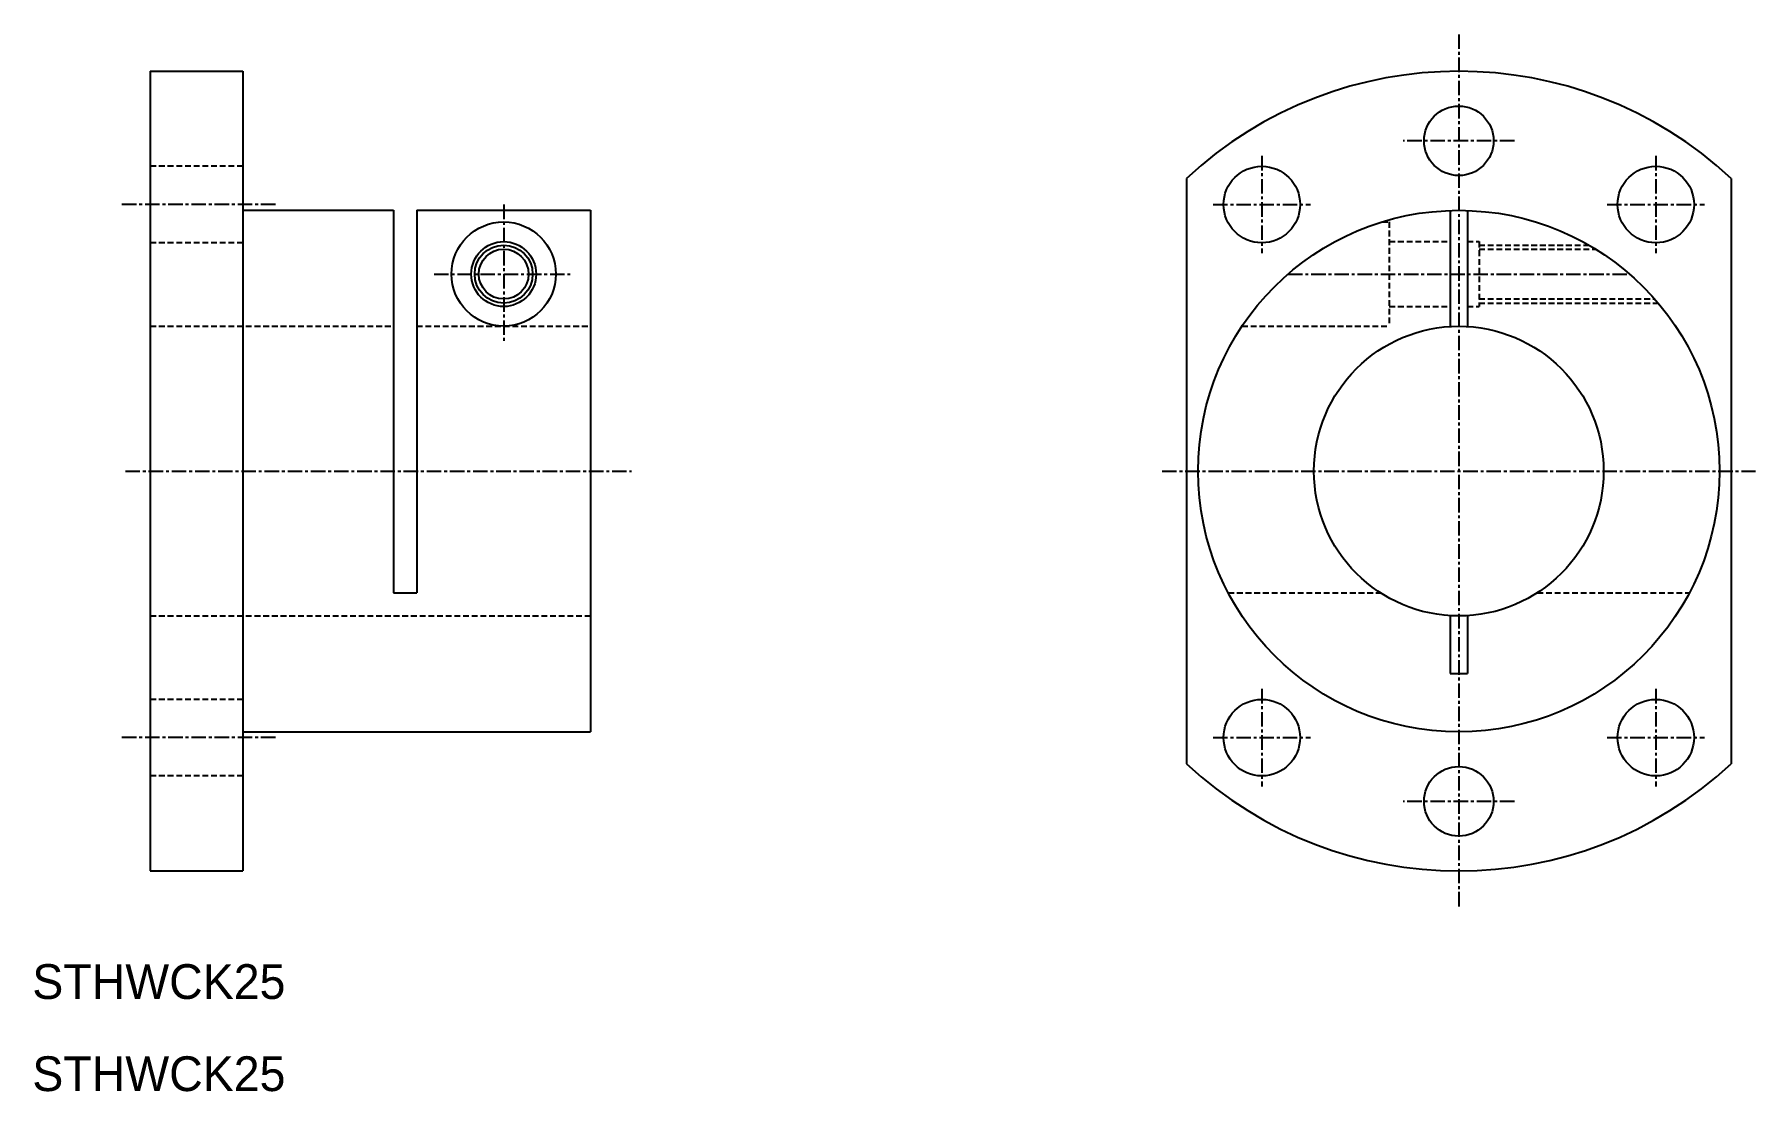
# Model space of a CAD drawing. Extents: x 56 to 205, y 70 to 161.
import ezdxf

# ---------------------------------------------------------------- set-up
doc = ezdxf.new("R2010")
doc.units = 0
doc.linetypes.add('CENTER', pattern=[2, 1.25, -0.25, 0.25, -0.25])
doc.linetypes.add('DASHED', pattern=[0.75, 0.5, -0.25])
doc.layers.get('0').update_dxf_attribs({"linetype": 'CONTINUOUS'})
doc.layers.add('CENTER', color=1, linetype='CENTER')

msp = doc.modelspace()

# ---------------------------------------------------------------- linework, layer by layer
at = {"color": 7, "linetype": 'CONTINUOUS'}
for p, q in [((65.96, 158.09), (65.96, 89.09)), ((65.96, 158.09), (73.96, 158.09)), ((73.96, 158.09), (73.96, 89.09)), ((155.39, 148.85), (155.39, 98.33)), ((202.39, 148.85), (202.39, 98.33)), ((73.96, 146.09), (86.96, 146.09)), ((86.96, 146.09), (86.96, 113.09)), ((88.96, 146.09), (88.96, 113.09)), ((88.96, 146.09), (103.96, 146.09)), ((103.96, 146.09), (103.96, 101.09)), ((178.14, 146.07), (178.14, 136.05)), ((179.64, 146.07), (179.64, 136.05)), ((86.96, 113.09), (88.96, 113.09)), ((178.14, 111.13), (178.14, 106.12)), ((178.89, 111.09), (178.89, 111.09)), ((179.64, 111.13), (179.64, 106.11)), ((178.14, 106.12), (179.64, 106.11)), ((73.96, 101.09), (103.96, 101.09)), ((65.96, 89.09), (73.96, 89.09)), ((69.96, 89.09), (73.96, 89.09))]:
    msp.add_line(p, q, dxfattribs=at)
at = {"color": 3, "linetype": 'DASHED'}
for p, q in [((73.96, 149.89), (65.96, 149.89)), ((172.26, 145.09), (172.89, 145.09)), ((172.89, 145.09), (172.89, 136.09)), ((73.96, 143.29), (65.96, 143.29)), ((172.89, 143.39), (178.14, 143.39)), ((179.64, 143.39), (180.64, 143.39)), ((180.64, 143.39), (180.64, 137.79)), ((180.64, 143.09), (190.19, 143.09)), ((180.64, 142.74), (190.7, 142.74)), ((180.64, 138.44), (195.79, 138.44)), ((172.89, 137.79), (178.14, 137.79)), ((179.64, 137.79), (180.64, 137.79)), ((180.64, 138.09), (196.09, 138.09)), ((65.96, 136.09), (86.96, 136.09)), ((88.96, 136.09), (103.96, 136.09)), ((160.18, 136.09), (172.89, 136.09)), ((158.99, 113.09), (172.11, 113.09)), ((185.67, 113.09), (198.79, 113.09)), ((65.96, 111.09), (103.96, 111.09)), ((73.96, 103.89), (65.96, 103.89)), ((73.96, 97.29), (65.96, 97.29))]:
    msp.add_line(p, q, dxfattribs=at)
at = {"color": 7, "linetype": 'CONTINUOUS'}
for centre, radius in [((178.89, 152.09), 3), ((161.89, 146.59), 3.3), ((195.89, 146.59), 3.3), ((178.89, 123.59), 22.5), ((96.46, 140.59), 4.5), ((96.46, 140.59), 2.8), ((96.46, 140.59), 2.15), ((178.89, 123.59), 12.5), ((161.89, 100.59), 3.3), ((195.89, 100.59), 3.3), ((178.89, 95.09), 3)]:
    msp.add_circle(centre, radius, dxfattribs=at)
at = {"color": 3, "linetype": 'CONTINUOUS'}
msp.add_circle((96.46, 140.59), 2.5, dxfattribs=at)
at = {"color": 7, "linetype": 'CONTINUOUS'}
for start, end in [(47.0657, 132.9343), (227.0657, 312.9343)]:
    msp.add_arc((178.89, 123.59), 34.5, start, end, dxfattribs=at)
at = {"layer": 'CENTER', "color": 1, "linetype": 'CENTER'}
for p, q in [((178.89, 161.27), (178.89, 85.91)), ((183.69, 152.09), (174.09, 152.09)), ((161.89, 150.79), (161.89, 142.38)), ((195.89, 150.79), (195.89, 142.38)), ((76.76, 146.59), (63.49, 146.59)), ((96.46, 146.59), (96.46, 134.59)), ((157.69, 146.59), (166.1, 146.59)), ((191.69, 146.59), (200.1, 146.59)), ((90.46, 140.59), (102.46, 140.59)), ((164.15, 140.59), (193.63, 140.59)), ((63.82, 123.59), (107.5, 123.59)), ((153.28, 123.59), (204.5, 123.59)), ((161.89, 104.79), (161.89, 96.38)), ((195.89, 104.79), (195.89, 96.38)), ((76.76, 100.59), (63.49, 100.59)), ((157.69, 100.59), (166.1, 100.59)), ((191.69, 100.59), (200.1, 100.59)), ((183.69, 95.09), (174.09, 95.09))]:
    msp.add_line(p, q, dxfattribs=at)

# ---------------------------------------------------------------- texts
at = {"color": 7, "linetype": 'CONTINUOUS'}
for p in [(55.78, 78.04), (55.78, 70.09)]:
    msp.add_text('STHWCK25', height=3, dxfattribs=at).set_placement(p)

doc.saveas('drawing.dxf')
